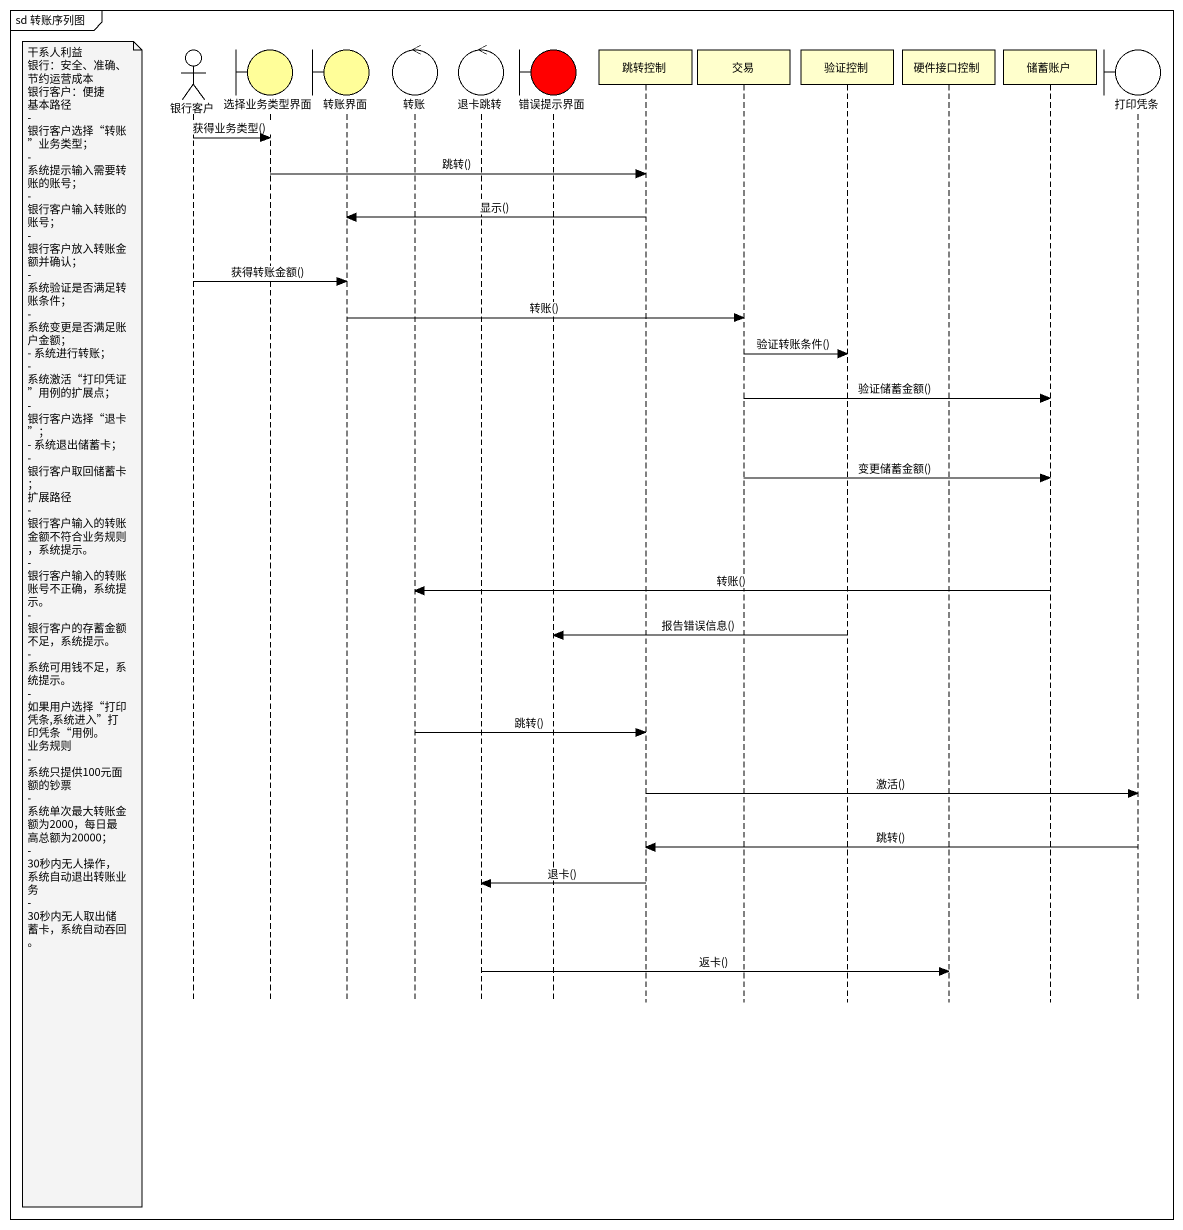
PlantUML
@startuml
mainframe sd 转账序列图
hide footbox
actor 银行客户
boundary 选择业务类型界面 #FFFE99
boundary 转账界面 #FFFE99
control 转账
control 退卡跳转
boundary 错误提示界面 #FF0000
participant 跳转控制
participant 交易
participant 验证控制
participant 硬件接口控制
participant 储蓄账户
boundary 打印凭条

银行客户 -> 选择业务类型界面 : 获得业务类型()
选择业务类型界面 -> 跳转控制 : 跳转()
跳转控制 -> 转账界面 : 显示()
银行客户 -> 转账界面 : 获得转账金额()
转账界面 -> 交易 : 转账()
交易 -> 验证控制 : 验证转账条件()
交易 -> 储蓄账户 : 验证储蓄金额()
交易 -> 储蓄账户 : 变更储蓄金额()
储蓄账户 -> 转账 : 转账()
note left of 银行客户
  干系人利益
  银行：安全、准确、节约运营成本
  银行客户：便捷
  基本路径
  - 银行客户选择“转账”业务类型；
  - 系统提示输入需要转账的账号；
  - 银行客户输入转账的账号；
  - 银行客户放入转账金额并确认；
  - 系统验证是否满足转账条件；
  - 系统变更是否满足账户金额；
  - 系统进行转账；
  - 系统激活“打印凭证”用例的扩展点；
  - 银行客户选择“退卡”；
  - 系统退出储蓄卡；
  - 银行客户取回储蓄卡；
  扩展路径
  - 银行客户输入的转账金额不符合业务规则，系统提示。
  - 银行客户输入的转账账号不正确，系统提示。
  - 银行客户的存蓄金额不足，系统提示。
  - 系统可用钱不足，系统提示。
  - 如果用户选择“打印凭条,系统进入”打印凭条“用例。
  业务规则
  - 系统只提供100元面额的钞票
  - 系统单次最大转账金额为2000，每日最高总额为20000；
  - 30秒内无人操作，系统自动退出转账业务
  - 30秒内无人取出储蓄卡，系统自动吞回。
end note
验证控制 -> 错误提示界面 : 报告错误信息()
转账 -> 跳转控制 : 跳转()
跳转控制 -> 打印凭条 : 激活()
打印凭条 -> 跳转控制 : 跳转()
跳转控制 -> 退卡跳转 : 退卡()
退卡跳转 -> 硬件接口控制 : 返卡()
@enduml
